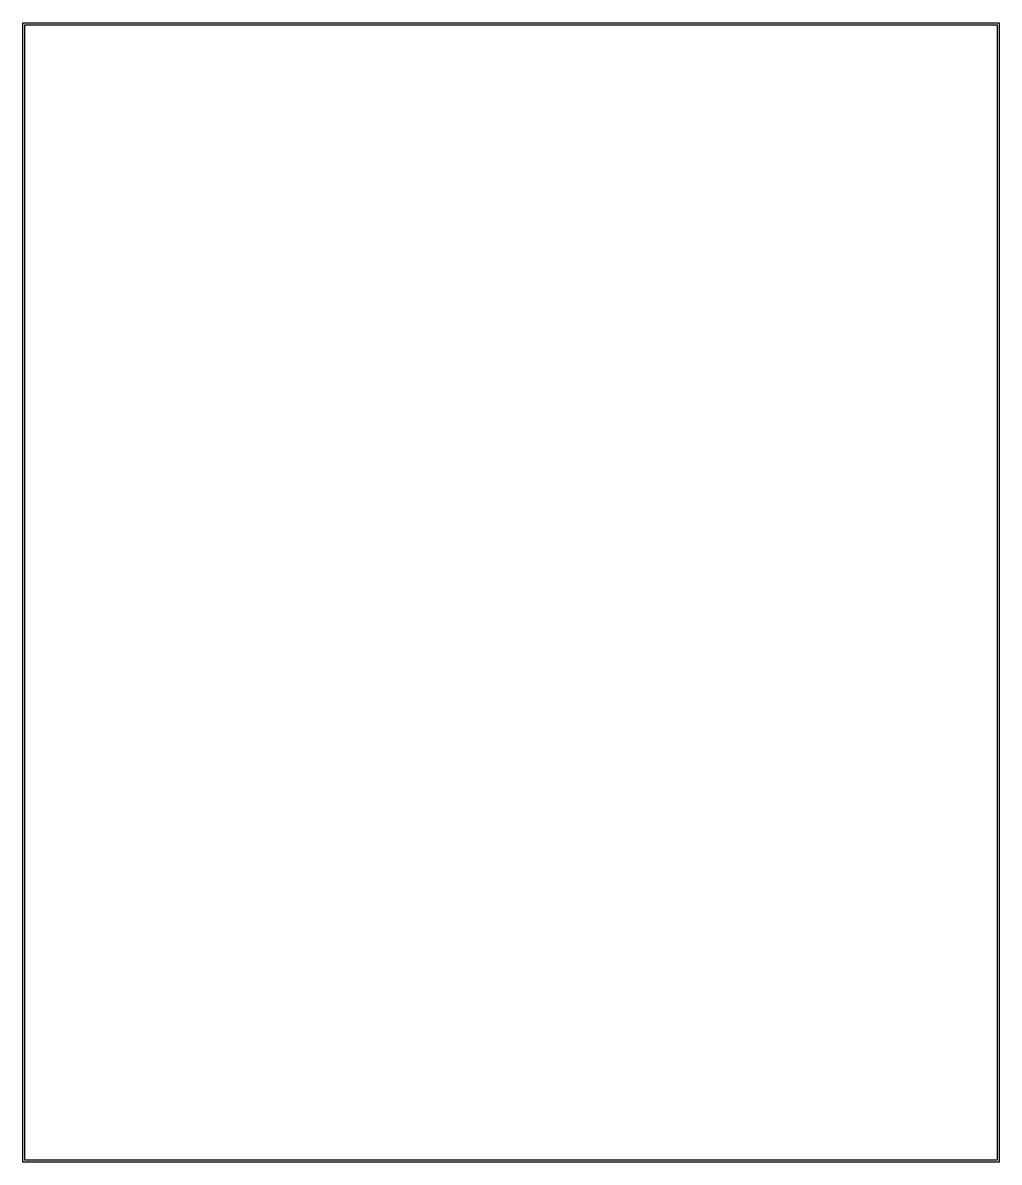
# Model space of a CAD drawing. Header units: millimetres. Extents: x -180 to 180, y -210 to 210.
import ezdxf

# ---------------------------------------------------------------- set-up
doc = ezdxf.new("R2010")
doc.units = ezdxf.units.MM
doc.layers.get('0').update_dxf_attribs({"linetype": 'CONTINUOUS'})

msp = doc.modelspace()

# ---------------------------------------------------------------- linework, layer by layer
for points in [[(-180, -210), (-180, 210), (180, 210), (180, -210)], [(179.25, -209.25), (-179.25, -209.25), (-179.25, 209.25), (179.25, 209.25)]]:
    msp.add_lwpolyline(points, close=True)

doc.saveas('drawing.dxf')
